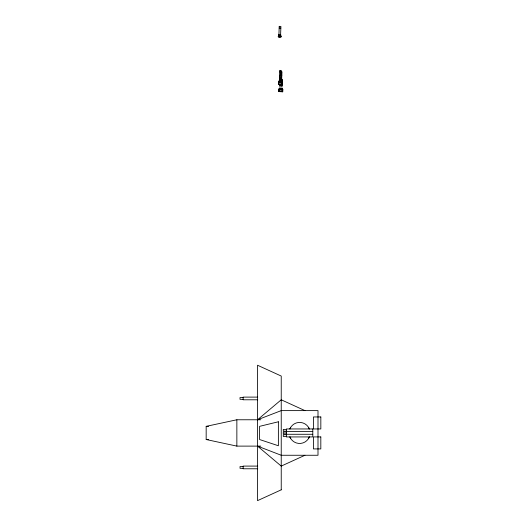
<?xml version="1.0" encoding="UTF-8"?>
<svg xmlns="http://www.w3.org/2000/svg" width="527" height="527" viewBox="0 0 527 527"><rect width="100%" height="100%" fill="white"/><g stroke="black" fill="none" stroke-linecap="round" stroke-linejoin="round"><path stroke-width="0.79" d="M280.72 37.114L280.614 34.38L281.161 36.785L280.72 37.114L279.672 37.219L279.745 35.283M279.969 70.526L279.883 72.489M279.975 70.328L279.508 81.257M282.083 81.296L282.525 82.324L282.426 84.551L278.388 84.379L278.526 82.074M278.388 84.379L279.027 80.763M280.489 81.296L280.957 70.374M281.464 71.099L280.674 71.547L280.641 72.285L281.681 71.105L281.293 80.249L279.804 80.183M282.426 84.551L282.097 80.888M278.73 91.599L278.829 89.294M278.842 91.527L278.935 89.465L279.567 88.668L282.116 88.78L282.683 89.63L282.591 91.691L278.842 91.527L279.567 88.668M282.828 89.557L278.79 89.373L279.317 88.391L282.393 88.529L282.828 89.557L282.729 91.777L278.691 91.599L279.336 87.983L282.406 88.121L282.334 89.814M279.903 86.58L279.989 84.695M280.219 85.058L280.265 84.142L281.747 84.208M281.148 80.631L281.214 79.188L281.971 79.221L282.195 81.54L281.932 80.051M281.708 85.124L281.767 83.734M281.971 86.672L282.097 83.747M279.672 37.219L278.638 37.042L279.04 35.157M279.014 34.874L278.223 36.679L278.638 37.042M278.223 36.679L278.935 34.321M289.969 428.952L290.496 427.674M308.736 438.207L309.263 436.923M278.539 84.3L279.198 82.844M278.519 82.153L279.007 81.165M304.949 455.262L281.234 466.092L257.525 446.112L281.234 455.262L317.998 455.262L317.998 410.619L281.234 410.619L257.525 419.769L281.234 399.789L304.949 410.619M260.793 446.112L236.86 446.112L206.169 439.525L206.169 426.356L236.86 419.769L260.793 419.769M257.729 397.108L243.145 397.108L243.145 399.789L257.729 399.789M243.145 397.562L240.016 397.562L240.016 399.334L243.145 399.334M206.169 426.356L208.593 426.356M286.411 429.393L283.282 429.393L283.282 431.158L286.411 431.158M286.411 431.593L312.794 431.593M286.411 432.054L283.282 432.054L283.282 433.82L286.411 433.82M286.411 434.281L312.794 434.281M286.411 434.722L283.282 434.722L283.282 436.488L286.411 436.488M206.169 439.525L208.593 439.525M257.749 466.092L243.164 466.092L243.164 468.773L257.749 468.773M243.164 466.547L240.042 466.547L240.042 468.319L243.164 468.319M279.158 28.03L280.845 28.089M280.904 71.553L281.662 71.586M280.891 71.929L281.978 71.975L281.655 79.465L279.593 79.379M280.871 72.298L281.629 72.324M280.838 73.036L281.602 73.069M280.805 73.813L281.57 73.846M279.824 73.872L280.805 73.918M279.771 75.084L279.593 79.254M280.753 75.124L281.84 75.17M279.659 77.772L280.634 77.812M279.626 78.595L280.601 78.635M279.857 78.938L281.346 78.997M278.954 82.449L282.024 82.581M278.935 82.858L282.011 82.989M281.958 79.478L281.925 80.216M281.194 79.61L281.952 79.643M279.975 85.051L282.037 85.143M279.969 85.17L282.031 85.262M279.244 90.084L282.314 90.216L282.729 91.777M280.746 36.422L281.161 36.785M281.807 81.553L282.373 82.403L282.281 84.465L281.747 82.956M308.736 427.674L309.263 428.952M289.969 436.923L290.496 438.207M282.057 90.183L282.591 91.691M236.86 419.769L236.86 446.112M309.342 436.969A10.527 10.527 0 0 1 289.89 436.969M289.89 428.912A10.527 10.527 0 0 1 309.342 428.912M280.278 86.132A0.883 0.487 2.6 0 1 280.377 85.466A0.883 0.487 2.6 0 1 281.596 85.519A0.883 0.487 2.6 0 1 281.635 86.191M281.537 78.826A0.883 0.487 2.5 0 1 281.075 79.228M280.193 79.195A0.883 0.487 2.5 0 1 279.989 78.451M281.214 81.474A0.883 0.487 2.5 0 1 281.036 82.166A0.883 0.487 2.5 0 1 279.771 81.995A0.883 0.487 2.5 0 1 280.1 81.316M279.218 26.35L278.908 35.164L280.588 35.223L280.904 26.409L279.218 26.35M281.234 489.827L257.525 500.65L257.525 365.231L281.234 376.054L281.234 489.827M278.381 421.778L259.567 426.356L259.567 439.525L278.381 445.756L278.381 421.778M320.831 416.956L313.4 416.956L313.4 428.952L320.831 428.952L320.831 416.956M312.794 428.952L286.411 428.952L286.411 436.942L312.794 436.923L312.794 428.952M320.818 436.923L313.4 436.923L313.4 448.918L320.818 448.918L320.818 436.923"/></g></svg>
